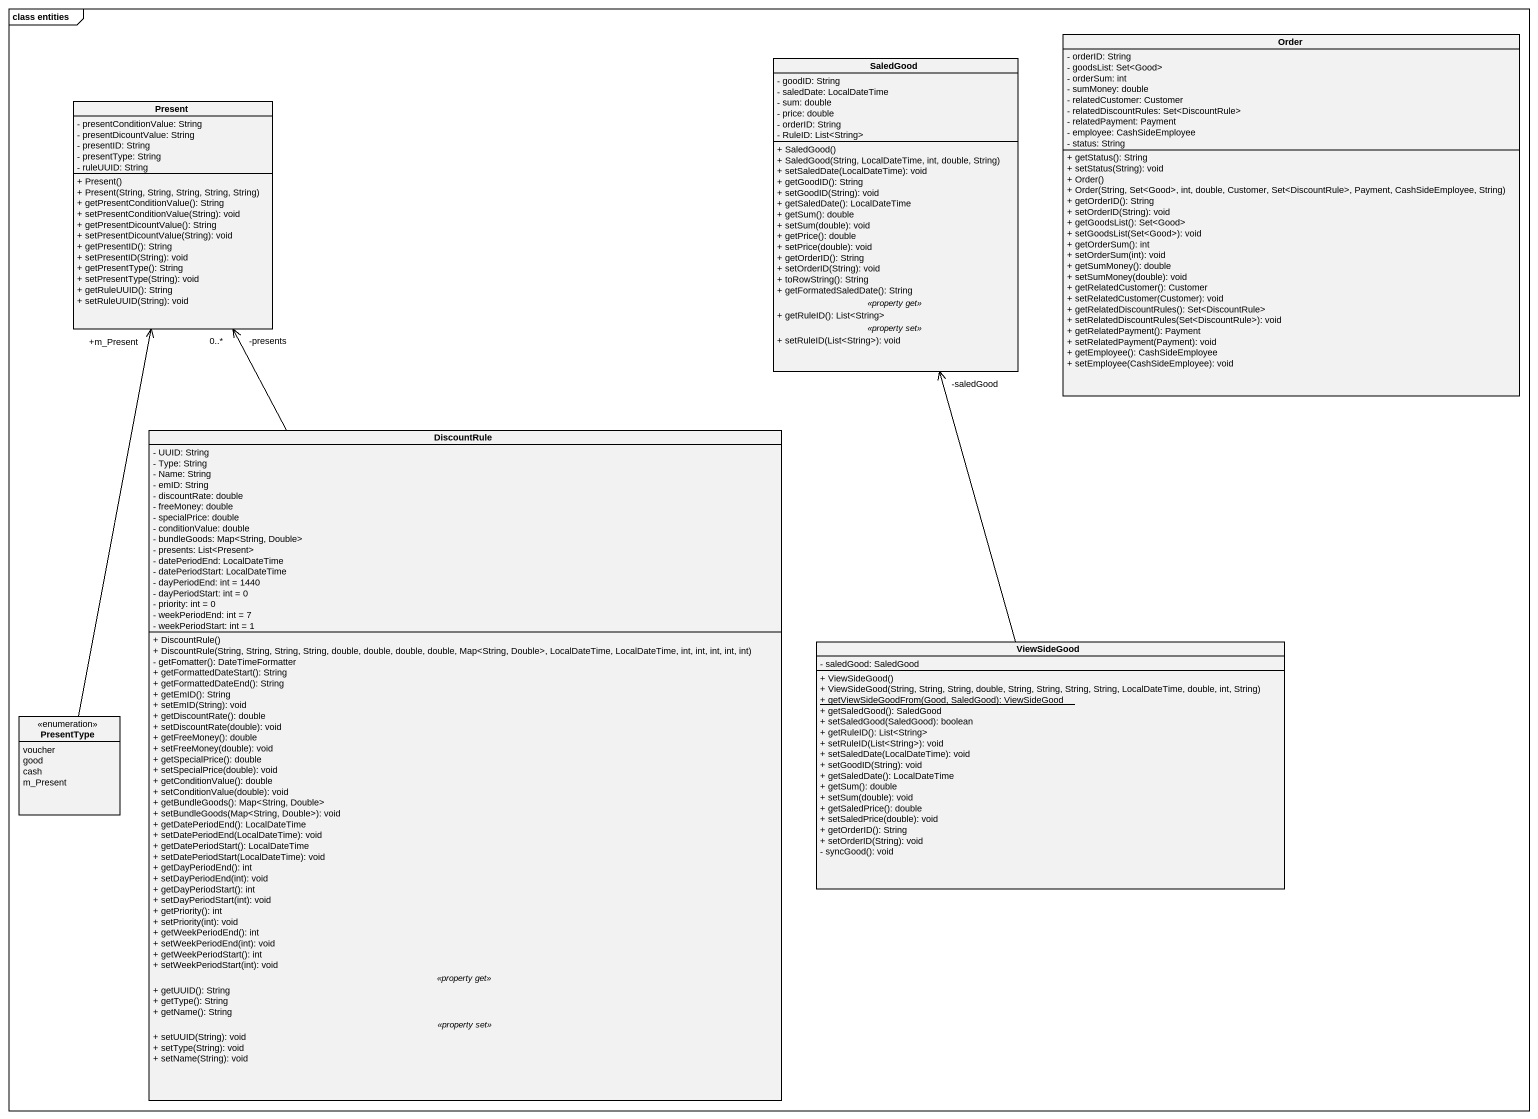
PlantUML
@startuml
mainframe class entities
hide circle
hide empty members
skinparam classAttributeIconSize 0
class SaledGood {
  - goodID: String
  - saledDate: LocalDateTime
  - sum: double
  - price: double
  - orderID: String
  - RuleID: List<String>
  --
  + SaledGood()
  + SaledGood(String, LocalDateTime, int, double, String)
  + setSaledDate(LocalDateTime): void
  + getGoodID(): String
  + setGoodID(String): void
  + getSaledDate(): LocalDateTime
  + getSum(): double
  + setSum(double): void
  + getPrice(): double
  + setPrice(double): void
  + getOrderID(): String
  + setOrderID(String): void
  + toRowString(): String
  + getFormatedSaledDate(): String
  .. <<property get>> ..
  + getRuleID(): List<String>
  .. <<property set>> ..
  + setRuleID(List<String>): void
}
class Order {
  - orderID: String
  - goodsList: Set<Good>
  - orderSum: int
  - sumMoney: double
  - relatedCustomer: Customer
  - relatedDiscountRules: Set<DiscountRule>
  - relatedPayment: Payment
  - employee: CashSideEmployee
  - status: String
  + getStatus(): String
  + setStatus(String): void
  + Order()
  + Order(String, Set<Good>, int, double, Customer, Set<DiscountRule>, Payment, CashSideEmployee, String)
  + getOrderID(): String
  + setOrderID(String): void
  + getGoodsList(): Set<Good>
  + setGoodsList(Set<Good>): void
  + getOrderSum(): int
  + setOrderSum(int): void
  + getSumMoney(): double
  + setSumMoney(double): void
  + getRelatedCustomer(): Customer
  + setRelatedCustomer(Customer): void
  + getRelatedDiscountRules(): Set<DiscountRule>
  + setRelatedDiscountRules(Set<DiscountRule>): void
  + getRelatedPayment(): Payment
  + setRelatedPayment(Payment): void
  + getEmployee(): CashSideEmployee
  + setEmployee(CashSideEmployee): void
}
class Present {
  - presentConditionValue: String
  - presentDicountValue: String
  - presentID: String
  - presentType: String
  - ruleUUID: String
  + Present()
  + Present(String, String, String, String, String)
  + getPresentConditionValue(): String
  + setPresentConditionValue(String): void
  + getPresentDicountValue(): String
  + setPresentDicountValue(String): void
  + getPresentID(): String
  + setPresentID(String): void
  + getPresentType(): String
  + setPresentType(String): void
  + getRuleUUID(): String
  + setRuleUUID(String): void
}
class DiscountRule {
  - UUID: String
  - Type: String
  - Name: String
  - emID: String
  - discountRate: double
  - freeMoney: double
  - specialPrice: double
  - conditionValue: double
  - bundleGoods: Map<String, Double>
  - presents: List<Present>
  - datePeriodEnd: LocalDateTime
  - datePeriodStart: LocalDateTime
  - dayPeriodEnd: int = 1440
  - dayPeriodStart: int = 0
  - priority: int = 0
  - weekPeriodEnd: int = 7
  - weekPeriodStart: int = 1
  --
  + DiscountRule()
  + DiscountRule(String, String, String, String, double, double, double, double, Map<String, Double>, LocalDateTime, LocalDateTime, int, int, int, int, int)
  - getFomatter(): DateTimeFormatter
  + getFormattedDateStart(): String
  + getFormattedDateEnd(): String
  + getEmID(): String
  + setEmID(String): void
  + getDiscountRate(): double
  + setDiscountRate(double): void
  + getFreeMoney(): double
  + setFreeMoney(double): void
  + getSpecialPrice(): double
  + setSpecialPrice(double): void
  + getConditionValue(): double
  + setConditionValue(double): void
  + getBundleGoods(): Map<String, Double>
  + setBundleGoods(Map<String, Double>): void
  + getDatePeriodEnd(): LocalDateTime
  + setDatePeriodEnd(LocalDateTime): void
  + getDatePeriodStart(): LocalDateTime
  + setDatePeriodStart(LocalDateTime): void
  + getDayPeriodEnd(): int
  + setDayPeriodEnd(int): void
  + getDayPeriodStart(): int
  + setDayPeriodStart(int): void
  + getPriority(): int
  + setPriority(int): void
  + getWeekPeriodEnd(): int
  + setWeekPeriodEnd(int): void
  + getWeekPeriodStart(): int
  + setWeekPeriodStart(int): void
  .. <<property get>> ..
  + getUUID(): String
  + getType(): String
  + getName(): String
  .. <<property set>> ..
  + setUUID(String): void
  + setType(String): void
  + setName(String): void
}
class ViewSideGood {
  - saledGood: SaledGood
  + ViewSideGood()
  + ViewSideGood(String, String, String, double, String, String, String, String, LocalDateTime, double, int, String)
  {static} + getViewSideGoodFrom(Good, SaledGood): ViewSideGood
  + getSaledGood(): SaledGood
  + setSaledGood(SaledGood): boolean
  + getRuleID(): List<String>
  + setRuleID(List<String>): void
  + setSaledDate(LocalDateTime): void
  + setGoodID(String): void
  + getSaledDate(): LocalDateTime
  + getSum(): double
  + setSum(double): void
  + getSaledPrice(): double
  + setSaledPrice(double): void
  + getOrderID(): String
  + setOrderID(String): void
  - syncGood(): void
}
enum PresentType {
  voucher
  good
  cash
  m_Present
}
DiscountRule -up-> "-presents\n0..*" Present
ViewSideGood -up-> "-saledGood" SaledGood
PresentType -up-> "+m_Present" Present
@enduml
